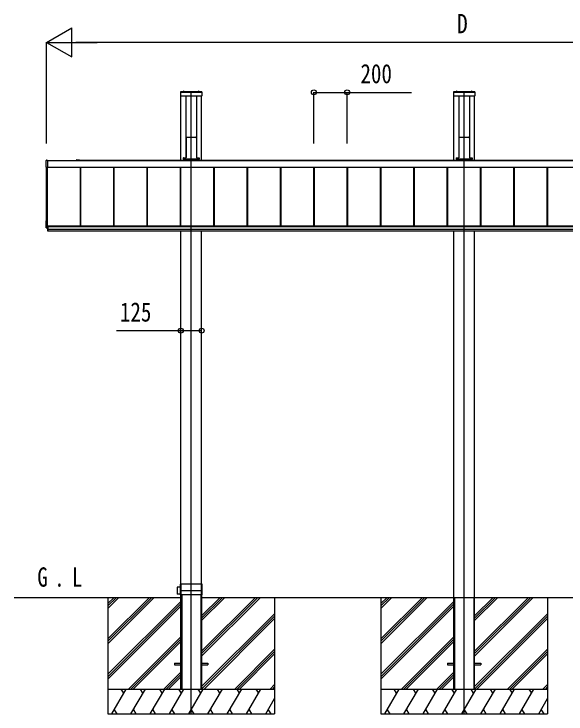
# Model space of a CAD drawing. Units: millimetres, scale not verified. Extents: x -14718 to 14718, y -10395 to 10395.
# Drawn here: x -11362 to -8052, y -7868 to -3667 of the extents above; entities that cross this region are included whole.
import ezdxf
from ezdxf.enums import TextEntityAlignment as Align

# ---------------------------------------------------------------- set-up
doc = ezdxf.new("R2010")
doc.units = ezdxf.units.MM
doc.header["$LTSCALE"] = 40
for name, color, linetype in [('0-2_USER1', 3, 'Continuous'), ('0-3_YKK_12', 2, 'Continuous'), ('0-4_YKK_13', 4, 'Continuous'), ('0-5_YKK_A1', 4, 'Continuous'), ('0-6_YKK_D', 6, 'Continuous')]:
    doc.layers.add(name, color=color, linetype=linetype)
doc.styles.add('ＭＳ ゴシック', font='')
doc.styles.get('ＭＳ ゴシック').set_extended_font_data('MS Gothic')

msp = doc.modelspace()

# ---------------------------------------------------------------- linework, layer by layer
at = {"layer": '0-3_YKK_12'}
for p, q in [((-10299.43, -7867.5), (-10299.43, -4137.5)), ((-8662.43, -7867.5), (-8662.43, -4137.5))]:
    msp.add_line(p, q, dxfattribs=at)
at = {"layer": '0-4_YKK_13'}
for p, q in [((-10363.93, -4134.5), (-10363.93, -4158.5)), ((-10234.93, -4134.5), (-10363.93, -4134.5)), ((-10234.93, -4137), (-10363.93, -4137)), ((-10234.93, -4137.5), (-10363.93, -4137.5)), ((-10350.33, -4133.95), (-10350.33, -4133.76)), ((-10349.79, -4134.5), (-10339.08, -4134.5)), ((-10349.68, -4134.5), (-10349.33, -4134.5)), ((-10346.8, -4131.17), (-10345.58, -4133.63)), ((-10344.43, -4134.24), (-10345.58, -4133.63)), ((-10344.43, -4134.24), (-10343.29, -4133.63)), ((-10342.06, -4131.17), (-10343.29, -4133.63)), ((-10338.53, -4133.95), (-10338.53, -4133.76)), ((-10260.33, -4133.95), (-10260.33, -4133.76)), ((-10259.79, -4134.5), (-10249.08, -4134.5)), ((-10256.8, -4131.17), (-10255.58, -4133.63)), ((-10254.43, -4134.24), (-10255.58, -4133.63)), ((-10254.43, -4134.24), (-10253.29, -4133.63)), ((-10252.06, -4131.17), (-10253.29, -4133.63)), ((-10248.53, -4133.95), (-10248.53, -4133.76)), ((-10234.93, -4134.5), (-10234.93, -4158.5)), ((-8726.93, -4134.5), (-8726.93, -4158.5)), ((-8597.93, -4134.5), (-8726.93, -4134.5)), ((-8597.93, -4137), (-8726.93, -4137)), ((-8597.93, -4137.5), (-8726.93, -4137.5)), ((-8713.33, -4133.95), (-8713.33, -4133.76)), ((-8712.79, -4134.5), (-8702.08, -4134.5)), ((-8712.68, -4134.5), (-8712.33, -4134.5)), ((-8709.8, -4131.17), (-8708.58, -4133.63)), ((-8707.43, -4134.24), (-8708.58, -4133.63)), ((-8707.43, -4134.24), (-8706.29, -4133.63)), ((-8705.06, -4131.17), (-8706.29, -4133.63)), ((-8701.53, -4133.95), (-8701.53, -4133.76)), ((-8623.33, -4133.95), (-8623.33, -4133.76)), ((-8622.79, -4134.5), (-8612.08, -4134.5)), ((-8619.8, -4131.17), (-8618.58, -4133.63)), ((-8617.43, -4134.24), (-8618.58, -4133.63)), ((-8617.43, -4134.24), (-8616.29, -4133.63)), ((-8615.06, -4131.17), (-8616.29, -4133.63)), ((-8611.53, -4133.95), (-8611.53, -4133.76)), ((-8597.93, -4134.5), (-8597.93, -4158.5)), ((-10236.93, -4160.5), (-10361.93, -4160.5)), ((-8599.93, -4160.5), (-8724.93, -4160.5)), ((-10330.32, -4405.81), (-10330.67, -4411.31)), ((-10329.82, -4405.35), (-10327.78, -4405.35)), ((-10327.47, -4405.67), (-10327.78, -4405.35)), ((-10327.47, -4405.67), (-10271.39, -4405.67)), ((-10271.39, -4405.67), (-10271.08, -4405.35)), ((-10271.08, -4405.35), (-10269.04, -4405.35)), ((-10268.54, -4405.81), (-10268.19, -4411.31)), ((-8693.32, -4405.81), (-8693.67, -4411.31)), ((-8692.82, -4405.35), (-8690.78, -4405.35)), ((-8690.47, -4405.67), (-8690.78, -4405.35)), ((-8690.47, -4405.67), (-8634.39, -4405.67)), ((-8634.39, -4405.67), (-8634.08, -4405.35)), ((-8634.08, -4405.35), (-8632.04, -4405.35)), ((-8631.54, -4405.81), (-8631.19, -4411.31)), ((-10330.68, -4411.66), (-10330.68, -4526.71)), ((-10268.18, -4411.66), (-10268.18, -4526.71)), ((-8693.68, -4411.66), (-8693.68, -4526.71)), ((-8631.18, -4411.66), (-8631.18, -4526.71)), ((-10347.3, -4529.97), (-10347.3, -4537.46)), ((-10346.8, -4529.47), (-10331.79, -4529.47)), ((-10330.68, -4526.71), (-10330.79, -4528.53)), ((-10268.18, -4526.71), (-10268.07, -4528.53)), ((-10267.07, -4529.47), (-10252.06, -4529.47)), ((-10251.56, -4529.97), (-10251.56, -4537.46)), ((-8710.3, -4529.97), (-8710.3, -4537.46)), ((-8709.8, -4529.47), (-8694.79, -4529.47)), ((-8693.68, -4526.71), (-8693.79, -4528.53)), ((-8631.18, -4526.71), (-8631.07, -4528.53)), ((-8630.07, -4529.47), (-8615.06, -4529.47)), ((-8614.56, -4529.97), (-8614.56, -4537.46)), ((-11168.93, -4586.45), (-11168.93, -4545.43)), ((-10347.3, -4536.8), (-10251.56, -4536.8)), ((-10347.3, -4537.46), (-10251.56, -4537.46)), ((-8710.3, -4536.8), (-8614.56, -4536.8)), ((-8710.3, -4537.46), (-8614.56, -4537.46)), ((-11160.93, -4587.72), (-11168.46, -4587.26)), ((-11160.93, -4587.22), (-11160.93, -4587.72)), ((-11168.93, -4949.82), (-11168.93, -4908.79)), ((-11168.46, -4908.3), (-11167.43, -4908.23)), ((-11162.43, -4950.99), (-11168.46, -4950.62)), ((-11162.43, -4937.72), (-11162.43, -4968.99)), ((-11162.43, -4937.72), (-11158.93, -4937.72)), ((-11159.43, -4937.72), (-11159.43, -4968.99)), ((-11158.93, -4937.72), (-11158.93, -4968.99)), ((-11158.93, -4960.17), (-11162.43, -4960.17)), ((-11162.43, -4968.99), (-11158.93, -4968.99)), ((-10364.08, -7087.8), (-10364.34, -7116.68)), ((-10235.08, -7087.5), (-10363.78, -7087.5)), ((-10362.93, -7152.2), (-10362.93, -7087.8)), ((-10361.93, -7087.8), (-10361.93, -7152.2)), ((-10236.93, -7152.2), (-10236.93, -7087.8)), ((-10235.93, -7087.8), (-10235.93, -7152.2)), ((-10234.43, -7127.5), (-10234.78, -7087.8)), ((-10384.43, -7106.79), (-10384.43, -7148.21)), ((-10364.24, -7106.15), (-10384.14, -7106.5)), ((-10364.34, -7116.68), (-10362.93, -7116.68)), ((-10364.22, -7152.2), (-10364.34, -7138.32)), ((-10364.34, -7138.32), (-10362.93, -7138.32)), ((-10234.43, -7127.5), (-10362.93, -7127.5)), ((-10234.65, -7152.2), (-10234.43, -7127.5)), ((-10364.24, -7148.85), (-10384.14, -7148.51)), ((-10234.95, -7152.5), (-10363.92, -7152.5))]:
    msp.add_line(p, q, dxfattribs=at)
msp.add_lwpolyline([(-11168.46, -4544.93), (-11160.93, -4544.47), (-11160.93, -4544.97), (-11160.93, -4587.22)], dxfattribs=at)
for centre, radius, start, end in [((-10349.79, -4133.95), 0.545, 180, 270), ((-10349.78, -4133.76), 0.55, 138.43917, 180), ((-10344.43, -4138.5), 7.7, 41.56083, 138.43917), ((-10339.08, -4133.95), 0.545, 270, 0), ((-10339.08, -4133.76), 0.55, 0, 41.56083), ((-10259.79, -4133.95), 0.545, 180, 270), ((-10259.78, -4133.76), 0.55, 138.43917, 180), ((-10254.43, -4138.5), 7.7, 41.56083, 138.43917), ((-10249.08, -4133.95), 0.545, 270, 0), ((-10249.08, -4133.76), 0.55, 0, 41.56083), ((-8712.79, -4133.95), 0.545, 180, 270), ((-8712.78, -4133.76), 0.55, 138.43917, 180), ((-8707.43, -4138.5), 7.7, 41.56083, 138.43917), ((-8702.08, -4133.95), 0.545, 270, 0), ((-8702.08, -4133.76), 0.55, 0, 41.56083), ((-8622.79, -4133.95), 0.545, 180, 270), ((-8622.78, -4133.76), 0.55, 138.43917, 180), ((-8617.43, -4138.5), 7.7, 41.56083, 138.43917), ((-8612.08, -4133.95), 0.545, 270, 0), ((-8612.08, -4133.76), 0.55, 0, 41.56083), ((-10361.93, -4158.5), 2, 180, 270), ((-10236.93, -4158.5), 2, 270, 0), ((-8724.93, -4158.5), 2, 180, 270), ((-8599.93, -4158.5), 2, 270, 0), ((-11168.43, -4545.43), 0.497, 93.16944, 179.94772), ((-11168.06, -4586.49), 0.873, 177.74142, 242.53793), ((-11168.43, -4908.79), 0.497, 93.16944, 179.94772), ((-11168.06, -4949.85), 0.873, 177.74142, 242.53793), ((-10363.78, -7087.8), 0.3, 90, 179.5), ((-10363.23, -7087.8), 0.3, 0, 90), ((-10361.63, -7087.8), 0.3, 90, 180), ((-10237.23, -7087.8), 0.3, 0, 90), ((-10235.63, -7087.8), 0.3, 90, 180), ((-10235.08, -7087.8), 0.3, 0.5, 90), ((-10384.13, -7106.8), 0.3, 91, 180), ((-10384.13, -7148.21), 0.3, 180, 269), ((-10363.92, -7152.2), 0.3, 180.5, 270), ((-10363.23, -7152.2), 0.3, 270, 0), ((-10361.63, -7152.2), 0.3, 180, 270), ((-10237.23, -7152.2), 0.3, 270, 0), ((-10235.63, -7152.2), 0.3, 180, 270), ((-10234.95, -7152.2), 0.3, 270, 359.5)]:
    msp.add_arc(centre, radius, start, end, dxfattribs=at)
for centre, major_axis, ratio, start_param, end_param in [((-10329.82, -4405.85), (0.346, -0.364), 0.996462, 2.3838095, 3.8892836), ((-10269.04, -4405.85), (-0.346, -0.364), 0.996462, 2.3939017, 3.8993758), ((-8692.82, -4405.85), (0.346, -0.364), 0.996462, 2.3838095, 3.8892836), ((-8632.04, -4405.85), (-0.346, -0.364), 0.996462, 2.3939017, 3.8993758), ((-10330.64, -4411.31), (0.031, 0.5), 0.061627, 1.5746234, 2.3600215), ((-10268.22, -4411.31), (-0.031, 0.5), 0.061627, 3.9231638, 4.7085619), ((-8693.64, -4411.31), (0.031, 0.5), 0.061627, 1.5746234, 2.3600215), ((-8631.22, -4411.31), (-0.031, 0.5), 0.061627, 3.9231638, 4.7085619), ((-10346.8, -4529.97), (0.355, -0.355), 0.99628, 2.358058, 3.9251274), ((-10331.79, -4528.47), (0.691, -0.728), 0.996462, 5.5254021, 7.0308762), ((-10267.07, -4528.47), (-0.691, -0.728), 0.996462, 5.5354944, 7.0409685), ((-10252.06, -4529.97), (-0.355, -0.355), 0.99628, 2.358058, 3.9251274), ((-8709.8, -4529.97), (0.355, -0.355), 0.99628, 2.358058, 3.9251274), ((-8694.79, -4528.47), (0.691, -0.728), 0.996462, 5.5254021, 7.0308762), ((-8630.07, -4528.47), (-0.691, -0.728), 0.996462, 5.5354944, 7.0409685), ((-8615.06, -4529.97), (-0.355, -0.355), 0.99628, 2.358058, 3.9251274)]:
    msp.add_ellipse(centre, major_axis=major_axis, ratio=ratio, start_param=start_param, end_param=end_param, dxfattribs=at)
at = {"layer": '0-5_YKK_A1'}
for p, q in [((-10361.93, -4545.03), (-10361.93, -4160.5)), ((-10331.43, -4160.5), (-10331.43, -4529.4)), ((-10267.43, -4160.5), (-10267.43, -4529.4)), ((-10236.93, -4545.03), (-10236.93, -4160.5)), ((-8724.93, -4545.03), (-8724.93, -4160.5)), ((-8694.43, -4160.5), (-8694.43, -4529.4)), ((-8630.43, -4160.5), (-8630.43, -4529.4)), ((-8599.93, -4545.03), (-8599.93, -4160.5)), ((-10331.43, -4504.3), (-10330.68, -4504.3)), ((-10268.18, -4504.3), (-10267.43, -4504.3)), ((-8694.43, -4504.3), (-8693.68, -4504.3)), ((-8631.18, -4504.3), (-8630.43, -4504.3)), ((-11160.93, -4546.01), (-6163.93, -4546.01)), ((-10987.93, -4546.01), (-10987.93, -4545.03)), ((-10985.43, -4542.53), (-10977.89, -4542.53)), ((-10985.43, -4545.33), (-10985.43, -4546.01)), ((-10971.68, -4545.03), (-10985.13, -4545.03)), ((-10976.97, -4542.53), (-10971.68, -4542.53)), ((-10971.68, -4545.03), (-6353.18, -4545.03)), ((-10344.43, -4537.46), (-10344.43, -4545.03)), ((-10254.43, -4537.46), (-10254.43, -4545.03)), ((-8707.43, -4537.46), (-8707.43, -4545.03)), ((-8617.43, -4537.46), (-8617.43, -4545.03)), ((-11167.43, -4949.44), (-11167.43, -4587.33)), ((-11162.43, -4937.72), (-11162.43, -4587.63)), ((-11160.93, -4585.92), (-6163.93, -4585.92)), ((-11160.93, -4586.2), (-6163.93, -4586.2)), ((-10963.93, -4938.11), (-10963.93, -4586.2)), ((-10963.53, -4938.11), (-10963.53, -4586.2)), ((-10960.93, -4938.11), (-10960.93, -4586.2)), ((-10763.93, -4938.11), (-10763.93, -4586.2)), ((-10761.33, -4938.11), (-10761.33, -4586.2)), ((-10760.93, -4938.11), (-10760.93, -4586.2)), ((-10563.93, -4938.11), (-10563.93, -4586.2)), ((-10561.33, -4938.11), (-10561.33, -4586.2)), ((-10560.93, -4938.11), (-10560.93, -4586.2)), ((-10363.93, -4938.11), (-10363.93, -4586.2)), ((-10361.33, -4938.11), (-10361.33, -4586.2)), ((-10360.93, -4938.11), (-10360.93, -4586.2)), ((-10163.93, -4938.11), (-10163.93, -4586.2)), ((-10161.33, -4938.11), (-10161.33, -4586.2)), ((-10160.93, -4938.11), (-10160.93, -4586.2)), ((-9963.93, -4938.11), (-9963.93, -4586.2)), ((-9961.33, -4938.11), (-9961.33, -4586.2)), ((-9960.93, -4938.11), (-9960.93, -4586.2)), ((-9763.93, -4938.11), (-9763.93, -4586.2)), ((-9761.33, -4938.11), (-9761.33, -4586.2)), ((-9760.93, -4938.11), (-9760.93, -4586.2)), ((-9563.93, -4938.11), (-9563.93, -4586.2)), ((-9561.33, -4938.11), (-9561.33, -4586.2)), ((-9560.93, -4938.11), (-9560.93, -4586.2)), ((-9363.93, -4938.11), (-9363.93, -4586.2)), ((-9361.33, -4938.11), (-9361.33, -4586.2)), ((-9360.93, -4938.11), (-9360.93, -4586.2)), ((-9163.93, -4938.11), (-9163.93, -4586.2)), ((-9161.33, -4938.11), (-9161.33, -4586.2)), ((-9160.93, -4938.11), (-9160.93, -4586.2)), ((-8963.93, -4938.11), (-8963.93, -4586.2)), ((-8961.33, -4938.11), (-8961.33, -4586.2)), ((-8960.93, -4938.11), (-8960.93, -4586.2)), ((-8763.93, -4938.11), (-8763.93, -4586.2)), ((-8761.33, -4938.11), (-8761.33, -4586.2)), ((-8760.93, -4938.11), (-8760.93, -4586.2)), ((-8563.93, -4938.11), (-8563.93, -4586.2)), ((-8561.33, -4938.11), (-8561.33, -4586.2)), ((-8560.93, -4938.11), (-8560.93, -4586.2)), ((-8363.93, -4938.11), (-8363.93, -4586.2)), ((-8361.33, -4938.11), (-8361.33, -4586.2)), ((-8360.93, -4938.11), (-8360.93, -4586.2)), ((-8163.93, -4938.11), (-8163.93, -4586.2)), ((-8163.93, -4938.11), (-8163.93, -4586.2)), ((-8161.33, -4938.11), (-8161.33, -4586.2)), ((-8161.33, -4938.11), (-8161.33, -4586.2)), ((-8160.93, -4938.11), (-8160.93, -4586.2)), ((-11167.43, -4949.44), (-11162.43, -4949.44)), ((-11158.93, -4938.11), (-6165.93, -4938.11)), ((-11158.93, -4941.85), (-6165.93, -4941.85)), ((-11158.93, -4941.85), (-6165.93, -4941.85)), ((-11158.93, -4958.77), (-6165.93, -4958.77)), ((-11158.93, -4967.5), (-6165.93, -4967.5)), ((-10361.93, -7717.5), (-10361.93, -4967.5)), ((-10236.93, -7717.5), (-10236.93, -4967.5)), ((-8724.93, -7717.5), (-8724.93, -4967.5)), ((-8599.93, -7717.5), (-8599.93, -4967.5)), ((-11362.43, -7167.5), (-10361.93, -7167.5)), ((-10799.43, -7167.5), (-10799.43, -7867.5)), ((-10535.46, -7167.5), (-10799.43, -7431.47)), ((-10747.59, -7167.5), (-10799.43, -7219.34)), ((-10549.6, -7167.5), (-10799.43, -7417.33)), ((-10521.32, -7167.5), (-10799.43, -7445.61)), ((-10761.73, -7167.5), (-10799.43, -7205.2)), ((-10733.45, -7167.5), (-10799.43, -7233.48)), ((-10360.23, -7154.5), (-10356.73, -7154.5)), ((-10360.23, -7154.5), (-10360.23, -7717.5)), ((-10356.73, -7154.5), (-10356.73, -7717.5)), ((-10242.13, -7154.5), (-10238.63, -7154.5)), ((-10242.13, -7154.5), (-10242.13, -7717.5)), ((-10238.63, -7154.5), (-10238.63, -7717.5)), ((-10236.93, -7167.5), (-8724.93, -7167.5)), ((-9899.06, -7167.5), (-10236.93, -7505.37)), ((-10111.19, -7167.5), (-10236.93, -7293.24)), ((-9913.2, -7167.5), (-10236.93, -7491.23)), ((-9884.92, -7167.5), (-10236.93, -7519.51)), ((-10125.34, -7167.5), (-10236.93, -7279.09)), ((-10097.05, -7167.5), (-10236.93, -7307.38)), ((-9799.43, -7167.5), (-9799.43, -7867.5)), ((-9162.43, -7167.5), (-9162.43, -7867.5)), ((-8898.46, -7167.5), (-9162.43, -7431.47)), ((-9110.59, -7167.5), (-9162.43, -7219.34)), ((-8912.6, -7167.5), (-9162.43, -7417.33)), ((-8884.32, -7167.5), (-9162.43, -7445.61)), ((-9124.73, -7167.5), (-9162.43, -7205.2)), ((-9096.45, -7167.5), (-9162.43, -7233.48)), ((-8724.93, -7167.5), (-8599.93, -7167.5)), ((-8723.23, -7167.5), (-8723.23, -7717.5)), ((-8719.73, -7167.5), (-8719.73, -7717.5)), ((-8605.13, -7167.5), (-8605.13, -7717.5)), ((-8601.63, -7167.5), (-8601.63, -7717.5)), ((-8599.93, -7167.5), (-7087.93, -7167.5)), ((-8262.06, -7167.5), (-8599.93, -7505.37)), ((-8474.19, -7167.5), (-8599.93, -7293.24)), ((-8276.2, -7167.5), (-8599.93, -7491.23)), ((-8247.92, -7167.5), (-8599.93, -7519.51)), ((-8488.34, -7167.5), (-8599.93, -7279.09)), ((-8460.05, -7167.5), (-8599.93, -7307.38)), ((-8162.43, -7167.5), (-8162.43, -7867.5)), ((-10361.93, -7191.96), (-10799.43, -7629.46)), ((-10361.93, -7206.1), (-10799.43, -7643.6)), ((-10361.93, -7220.25), (-10799.43, -7657.75)), ((-8724.93, -7191.96), (-9162.43, -7629.46)), ((-8724.93, -7206.1), (-9162.43, -7643.6)), ((-8724.93, -7220.25), (-9162.43, -7657.75)), ((-9799.43, -7265.86), (-10236.93, -7703.36)), ((-8162.43, -7265.86), (-8599.93, -7703.36)), ((-9799.43, -7280), (-10236.93, -7717.5)), ((-9799.43, -7294.14), (-10222.79, -7717.5)), ((-8162.43, -7280), (-8599.93, -7717.5)), ((-8162.43, -7294.14), (-8585.79, -7717.5)), ((-10361.93, -7404.09), (-10675.34, -7717.5)), ((-10361.93, -7418.24), (-10661.19, -7717.5)), ((-10361.93, -7432.38), (-10647.05, -7717.5)), ((-8724.93, -7404.09), (-9038.34, -7717.5)), ((-8724.93, -7418.24), (-9024.19, -7717.5)), ((-8724.93, -7432.38), (-9010.05, -7717.5)), ((-9799.43, -7477.99), (-10038.94, -7717.5)), ((-9799.43, -7492.13), (-10024.8, -7717.5)), ((-9799.43, -7506.27), (-10010.66, -7717.5)), ((-8162.43, -7477.99), (-8401.94, -7717.5)), ((-8162.43, -7492.13), (-8387.8, -7717.5)), ((-8162.43, -7506.27), (-8373.66, -7717.5)), ((-10399.43, -7563), (-10399.43, -7572)), ((-10399.43, -7563), (-10361.93, -7563)), ((-10399.43, -7572), (-10361.93, -7572)), ((-10236.93, -7563), (-10199.43, -7563)), ((-10236.93, -7572), (-10199.43, -7572)), ((-10199.43, -7563), (-10199.43, -7572)), ((-8762.43, -7563), (-8762.43, -7572)), ((-8762.43, -7563), (-8724.93, -7563)), ((-8762.43, -7572), (-8724.93, -7572)), ((-8599.93, -7563), (-8562.43, -7563)), ((-8599.93, -7572), (-8562.43, -7572)), ((-8562.43, -7563), (-8562.43, -7572)), ((-10361.93, -7616.23), (-10463.2, -7717.5)), ((-10361.93, -7630.37), (-10449.06, -7717.5)), ((-8724.93, -7616.23), (-8826.2, -7717.5)), ((-8724.93, -7630.37), (-8812.06, -7717.5)), ((-10361.93, -7644.51), (-10434.92, -7717.5)), ((-8724.93, -7644.51), (-8797.92, -7717.5)), ((-10799.43, -7717.5), (-9799.43, -7717.5)), ((-10776.31, -7867.5), (-10689.71, -7717.5)), ((-10704.71, -7743.48), (-10719.71, -7717.5)), ((-10660.84, -7867.5), (-10574.24, -7717.5)), ((-10589.24, -7743.48), (-10604.24, -7717.5)), ((-10545.37, -7867.5), (-10458.77, -7717.5)), ((-10473.77, -7743.48), (-10488.77, -7717.5)), ((-10429.9, -7867.5), (-10343.3, -7717.5)), ((-10358.3, -7743.48), (-10373.3, -7717.5)), ((-10361.93, -7717.5), (-10236.93, -7717.5)), ((-10314.43, -7867.5), (-10227.83, -7717.5)), ((-10242.83, -7743.48), (-10257.83, -7717.5)), ((-10198.96, -7867.5), (-10112.36, -7717.5)), ((-10127.36, -7743.48), (-10142.36, -7717.5)), ((-10083.49, -7867.5), (-9996.89, -7717.5)), ((-10026.89, -7717.5), (-10011.89, -7743.48)), ((-9968.02, -7867.5), (-9881.42, -7717.5)), ((-9911.42, -7717.5), (-9896.42, -7743.48)), ((-9799.43, -7690.12), (-9826.81, -7717.5)), ((-9799.43, -7704.26), (-9812.67, -7717.5)), ((-9162.43, -7717.5), (-8162.43, -7717.5)), ((-9139.31, -7867.5), (-9052.71, -7717.5)), ((-9067.71, -7743.48), (-9082.71, -7717.5)), ((-9023.84, -7867.5), (-8937.24, -7717.5)), ((-8952.24, -7743.48), (-8967.24, -7717.5)), ((-8908.37, -7867.5), (-8821.77, -7717.5)), ((-8836.77, -7743.48), (-8851.77, -7717.5)), ((-8792.9, -7867.5), (-8706.3, -7717.5)), ((-8721.3, -7743.48), (-8736.3, -7717.5)), ((-8724.93, -7717.5), (-8599.93, -7717.5)), ((-8677.43, -7867.5), (-8590.83, -7717.5)), ((-8605.83, -7743.48), (-8620.83, -7717.5)), ((-8561.96, -7867.5), (-8475.36, -7717.5)), ((-8490.36, -7743.48), (-8505.36, -7717.5)), ((-8446.49, -7867.5), (-8359.89, -7717.5)), ((-8389.89, -7717.5), (-8374.89, -7743.48)), ((-8331.02, -7867.5), (-8244.42, -7717.5)), ((-8274.42, -7717.5), (-8259.42, -7743.48)), ((-8162.43, -7690.12), (-8189.81, -7717.5)), ((-8162.43, -7704.26), (-8175.67, -7717.5)), ((-9852.55, -7867.5), (-9799.43, -7775.49)), ((-8215.55, -7867.5), (-8162.43, -7775.49)), ((-10761.31, -7841.52), (-10746.31, -7867.5)), ((-10645.84, -7841.52), (-10630.84, -7867.5)), ((-10530.37, -7841.52), (-10515.37, -7867.5)), ((-10414.9, -7841.52), (-10399.9, -7867.5)), ((-10299.43, -7841.52), (-10284.43, -7867.5)), ((-10183.96, -7841.52), (-10168.96, -7867.5)), ((-10068.49, -7841.52), (-10053.49, -7867.5)), ((-9953.02, -7841.52), (-9938.02, -7867.5)), ((-9837.55, -7841.52), (-9822.55, -7867.5)), ((-9124.31, -7841.52), (-9109.31, -7867.5)), ((-9008.84, -7841.52), (-8993.84, -7867.5)), ((-8893.37, -7841.52), (-8878.37, -7867.5)), ((-8777.9, -7841.52), (-8762.9, -7867.5)), ((-8662.43, -7841.52), (-8647.43, -7867.5)), ((-8546.96, -7841.52), (-8531.96, -7867.5)), ((-8431.49, -7841.52), (-8416.49, -7867.5)), ((-8316.02, -7841.52), (-8301.02, -7867.5)), ((-8200.55, -7841.52), (-8185.55, -7867.5)), ((-10799.43, -7867.5), (-9799.43, -7867.5)), ((-9162.43, -7867.5), (-8162.43, -7867.5))]:
    msp.add_line(p, q, dxfattribs=at)
for centre, radius, start, end in [((-10985.43, -4545.03), 2.5, 90, 180), ((-10985.13, -4545.33), 0.3, 90, 180), ((-10977.89, -4542.73), 0.2, 23.57818, 90), ((-10977.43, -4542.53), 0.3, 203.57818, 336.42182), ((-10976.97, -4542.73), 0.2, 90, 156.42182), ((-10971.68, -4543.78), 1.25, 270, 90)]:
    msp.add_arc(centre, radius, start, end, dxfattribs=at)
at = {"layer": '0-6_YKK_D'}
for p, q in [((-11167.43, -3837.5), (-11015.88, -3750)), ((-11015.88, -3925), (-11015.88, -3750)), ((-11167.43, -4445.03), (-11167.43, -3836.5)), ((-11167.43, -3837.5), (-11015.88, -3925)), ((-11167.43, -3837.5), (-10864.32, -3837.5)), ((-6332.43, -3837.5), (-10992.43, -3837.5)), ((-9563.93, -4445.03), (-9563.93, -4136.5)), ((-9363.93, -4445.03), (-9363.93, -4136.5))]:
    msp.add_line(p, q, dxfattribs=at)
for points in [[(-9563.93, -4137.5), (-9363.93, -4137.5), (-8978.83, -4137.5)], [(-10236.93, -5567.5), (-10361.93, -5567.5), (-10747.03, -5567.5)]]:
    msp.add_lwpolyline(points, dxfattribs=at)
for centre in [(-9563.93, -4137.5), (-9363.93, -4137.5), (-10361.93, -5567.5), (-10236.93, -5567.5)]:
    msp.add_circle(centre, 14.88, dxfattribs=at)

# ---------------------------------------------------------------- texts
at = {"layer": '0-2_USER1', "style": 'ＭＳ ゴシック', "width": 0.8}
for s, p in [('G', (-11222.5, -7138)), ('L', (-11015.63, -7138)), ('.', (-11121.7, -7138))]:
    msp.add_text(s, height=115.5, dxfattribs=at).set_placement(p, align=Align.BOTTOM_LEFT)
at = {"layer": '0-6_YKK_D', "style": 'ＭＳ ゴシック', "width": 0.8}
for s, p in [('D', (-8704.43, -3817.5)), ('200', (-9284.43, -4117.5)), ('125', (-10727.03, -5547.5))]:
    msp.add_text(s, height=115.5, dxfattribs=at).set_placement(p, align=Align.BOTTOM_LEFT)

doc.saveas('drawing.dxf')
